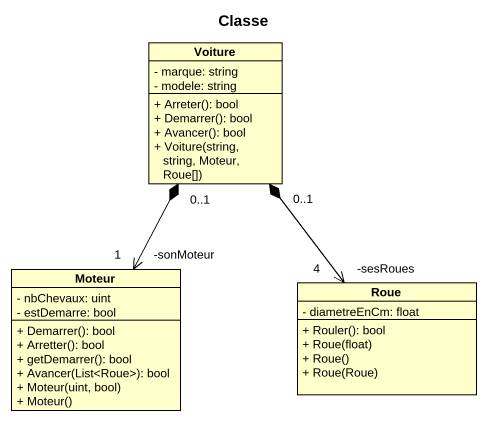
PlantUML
@startuml
title Classe
hide circle
hide empty members
skinparam classAttributeIconSize 0
class Voiture {
  - marque: string
  - modele: string
  + Arreter(): bool
  + Demarrer(): bool
  + Avancer(): bool
  + Voiture(string, string, Moteur, Roue[])
}
class Moteur {
  - nbChevaux: uint
  - estDemarre: bool
  + Demarrer(): bool
  + Arretter(): bool
  + getDemarrer(): bool
  + Avancer(List<Roue>): bool
  + Moteur(uint, bool)
  + Moteur()
}
class Roue {
  - diametreEnCm: float
  + Rouler(): bool
  + Roue(float)
  + Roue()
  + Roue(Roue)
}
Moteur "-sonMoteur\n1" <-up-* "0..1" Voiture
Roue "-sesRoues\n4" <-up-* "0..1" Voiture
@enduml
